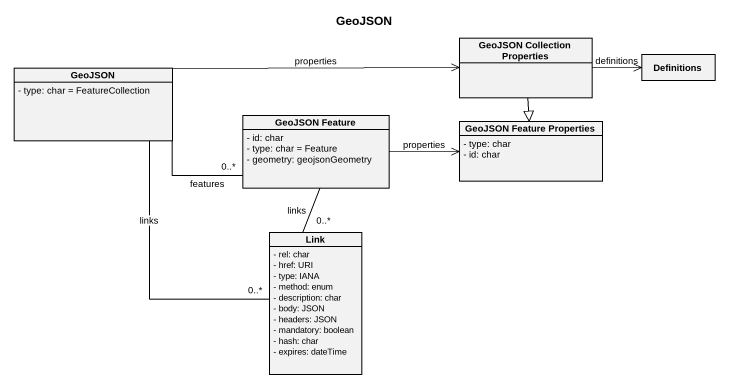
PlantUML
@startuml
title GeoJSON
hide circle
hide empty members
skinparam classAttributeIconSize 0
class GeoJSON {
  - type: char = FeatureCollection
}
class "GeoJSON Collection Properties" as GeoJSON_Collection
class Definitions
class "GeoJSON Feature" as GeoJSON_Feature {
  - id: char
  - type: char = Feature
  - geometry: geojsonGeometry
}
class "GeoJSON Feature Properties" as GeoJSON_Feature_Properties {
  - type: char
  - id: char
}
class Link {
  - rel: char
  - href: URI
  - type: IANA
  - method: enum
  - description: char
  - body: JSON
  - headers: JSON
  - mandatory: boolean
  - hash: char
  - expires: dateTime
}
GeoJSON -right-> GeoJSON_Collection : properties
GeoJSON -right- "0..*" GeoJSON_Feature : features
GeoJSON -- "0..*" Link : links
GeoJSON_Collection -right-> Definitions : definitions
GeoJSON_Collection --|> GeoJSON_Feature_Properties
GeoJSON_Feature -right-> GeoJSON_Feature_Properties : properties
GeoJSON_Feature -- "0..*" Link : links
@enduml
